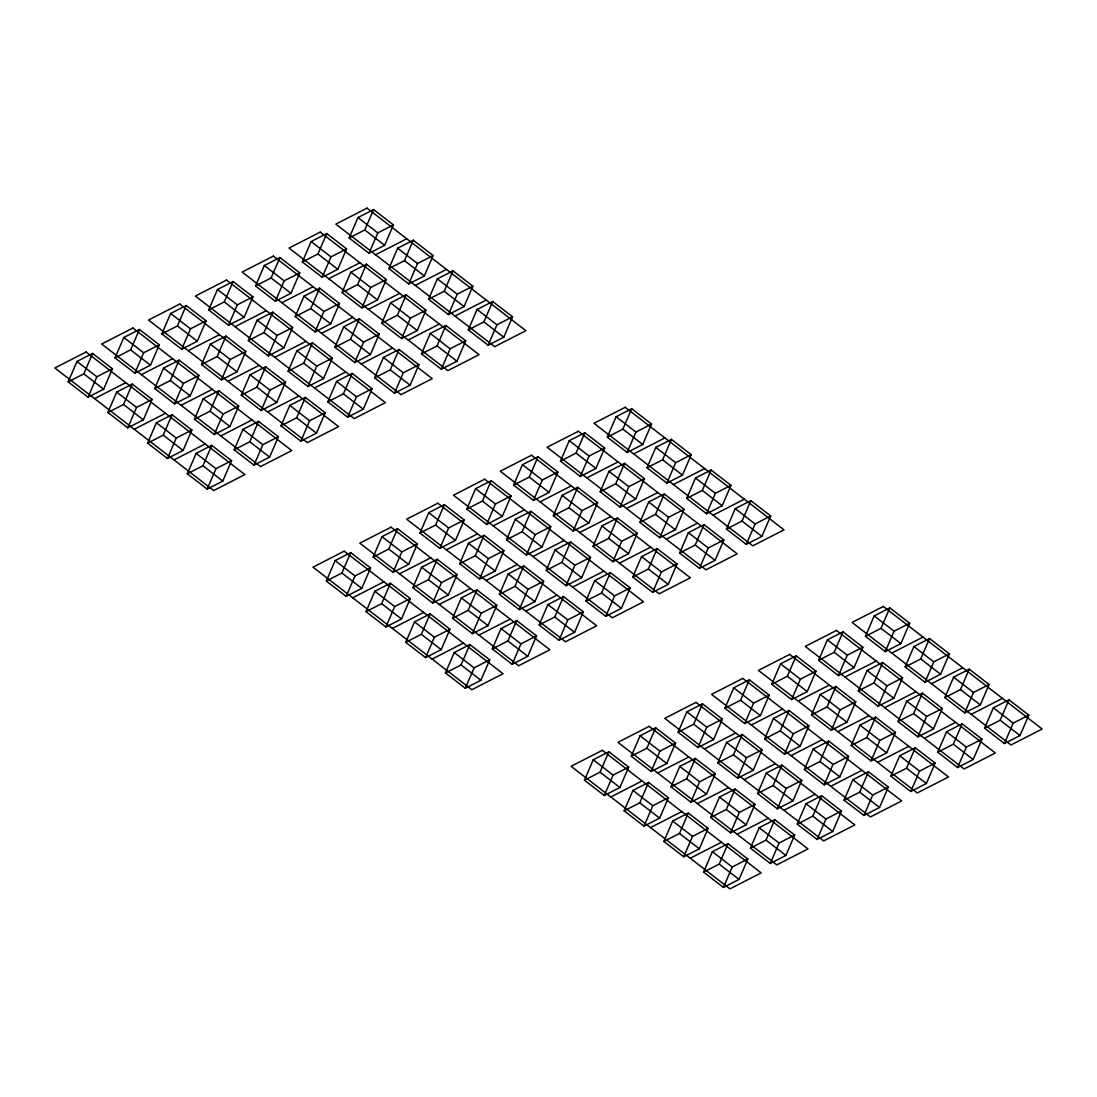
<?xml version="1.0" encoding="UTF-8"?>
<svg xmlns="http://www.w3.org/2000/svg" width="1097" height="1097" viewBox="0 0 1097 1097"><rect width="100%" height="100%" fill="white"/><g stroke="black" fill="none" stroke-linecap="round" stroke-linejoin="round"><path stroke-width="1.5" d="M68.192 381.866L76.982 361.448L92.587 353.453L112.443 368.784L103.653 389.188L88.048 397.183L68.192 381.866L83.797 373.871L92.587 353.453M88.048 397.183L96.838 376.778L112.443 368.784M115.02 357.883L123.81 337.478L139.415 329.484L159.271 344.801L150.481 365.205L134.876 373.199L115.02 357.883L130.625 349.888L139.415 329.484M107.904 412.499L116.693 392.095L132.298 384.101L152.154 399.418L143.364 419.836L127.759 427.83L107.904 412.499L123.508 404.505L132.298 384.101M134.876 373.199L143.666 352.795L159.271 344.801M161.849 333.899L170.638 313.495L186.243 305.501L206.099 320.818L197.309 341.236L181.704 349.216L161.849 333.899L177.453 325.905L186.243 305.501M127.759 427.83L136.549 407.412L152.154 399.418M154.732 388.516L163.522 368.112L179.126 360.118L198.982 375.435L190.192 395.852L174.588 403.847L154.732 388.516L170.337 380.536L179.126 360.118M181.704 349.216L190.494 328.812L206.099 320.818M147.615 443.147L156.405 422.729L172.01 414.735L191.865 430.065L183.076 450.469L167.471 458.464L147.615 443.147L163.22 435.152L172.01 414.735M208.677 309.916L217.467 289.512L233.071 281.518L252.927 296.834L244.137 317.252L228.533 325.247L208.677 309.916L224.282 301.936L233.071 281.518M174.588 403.847L183.377 383.429L198.982 375.435M201.56 364.547L210.35 344.129L225.955 336.135L245.81 351.465L237.021 371.869L221.416 379.864L201.56 364.547L217.165 356.552L225.955 336.135M167.471 458.464L176.26 438.046L191.865 430.065M228.533 325.247L237.322 304.829L252.927 296.834M194.443 419.164L203.233 398.746L218.838 390.765L238.693 406.082L229.904 426.486L214.299 434.481L194.443 419.164L210.048 411.169L218.838 390.765M255.505 285.947L264.295 265.529L279.913 257.534L299.769 272.851L290.966 293.269L275.361 301.264L255.505 285.947L271.11 277.952L279.913 257.534M221.416 379.864L230.205 359.446L245.81 351.465M187.326 473.781L196.116 453.376L211.721 445.382L231.577 460.699L222.787 481.103L207.182 489.097L187.326 473.781L202.931 465.786L211.721 445.382M248.388 340.564L257.178 320.146L272.783 312.165L292.638 327.482L283.849 347.886L268.244 355.881L248.388 340.564L263.993 332.569L272.783 312.165M214.299 434.481L223.089 414.076L238.693 406.082M275.361 301.264L284.15 280.846L299.769 272.851M241.271 395.181L250.061 374.776L265.666 366.782L285.522 382.099L276.732 402.503L261.127 410.497L241.271 395.181L256.876 387.186L265.666 366.782M302.333 261.964L311.123 241.546L326.741 233.551L346.597 248.882L337.807 269.286L322.189 277.28L302.333 261.964L317.952 253.969L326.741 233.551M207.182 489.097L215.972 468.693L231.577 460.699M268.244 355.881L277.034 335.476L292.638 327.482M234.155 449.797L242.944 429.393L258.549 421.399L278.405 436.716L269.615 457.134L254.01 465.128L234.155 449.797L249.759 441.803L258.549 421.399M295.216 316.58L304.006 296.176L319.625 288.182L339.48 303.499L330.691 323.903L315.072 331.897L295.216 316.58L310.835 308.586L319.625 288.182M261.127 410.497L269.917 390.093L285.522 382.099M322.189 277.28L330.979 256.876L346.597 248.882M288.1 371.197L296.889 350.793L312.494 342.799L332.35 358.116L323.56 378.534L307.955 386.528L288.1 371.197L303.704 363.203L312.494 342.799M349.161 237.98L357.951 217.576L373.57 209.582L393.425 224.899L384.636 245.303L369.017 253.297L349.161 237.98L364.78 229.986L373.57 209.582M254.01 465.128L262.8 444.71L278.405 436.716M315.072 331.897L323.862 311.493L339.48 303.499M280.983 425.828L289.773 405.41L305.377 397.416L325.233 412.733L316.443 433.15L300.839 441.145L280.983 425.828L296.588 417.834L305.377 397.416M342.045 292.597L350.834 272.193L366.453 264.199L386.309 279.516L377.519 299.934L361.9 307.928L342.045 292.597L357.663 284.603L366.453 264.199M307.955 386.528L316.745 366.11L332.35 358.116M369.017 253.297L377.807 232.893L393.425 224.899M334.928 347.228L343.718 326.81L359.336 318.816L379.192 334.132L370.402 354.55L354.784 362.545L334.928 347.228L350.546 339.234L359.336 318.816M300.839 441.145L309.628 420.727L325.233 412.733M361.9 307.928L370.69 287.51L386.309 279.516M327.811 401.845L336.601 381.427L352.219 373.433L372.075 388.763L363.272 409.167L347.667 417.162L327.811 401.845L343.416 393.85L352.219 373.433M388.873 268.628L397.663 248.21L413.281 240.216L433.137 255.532L424.347 275.95L408.728 283.945L388.873 268.628L404.491 260.633L413.281 240.216M354.784 362.545L363.573 342.127L379.192 334.132M381.756 323.245L390.546 302.827L406.164 294.832L426.02 310.163L417.23 330.567L401.612 338.562L381.756 323.245L397.375 315.25L406.164 294.832M347.667 417.162L356.456 396.757L372.075 388.763M408.728 283.945L417.518 263.527L433.137 255.532M374.639 377.862L383.429 357.457L399.047 349.463L418.903 364.78L410.113 385.184L394.495 393.179L374.639 377.862L390.258 369.867L399.047 349.463M401.612 338.562L410.401 318.157L426.02 310.163M428.584 299.262L437.374 278.857L452.992 270.863L472.848 286.18L464.058 306.584L448.44 314.578L428.584 299.262L444.203 291.267L452.992 270.863M394.495 393.179L403.285 372.774L418.903 364.78M421.467 353.878L430.257 333.474L445.876 325.48L465.731 340.797L456.942 361.215L441.323 369.195L421.467 353.878L437.086 345.884L445.876 325.48M326.316 581.026L335.106 560.608L350.711 552.614L370.567 567.944L361.777 588.349L346.172 596.343L326.316 581.026L341.921 573.032L350.711 552.614M448.44 314.578L457.23 294.174L472.848 286.18M441.323 369.195L450.113 348.791L465.731 340.797M346.172 596.343L354.962 575.939L370.567 567.944M468.296 329.895L477.085 309.491L492.704 301.497L512.56 316.814L503.77 337.232L488.151 345.226L468.296 329.895L483.914 321.915L492.704 301.497M373.145 557.043L381.934 536.639L397.539 528.644L417.395 543.961L408.605 564.365L393 572.36L373.145 557.043L388.749 549.048L397.539 528.644M366.028 611.66L374.817 591.256L390.422 583.261L410.278 598.578L401.488 618.996L385.883 626.977L366.028 611.66L381.633 603.665L390.422 583.261M488.151 345.226L496.941 324.808L512.56 316.814M393 572.36L401.79 551.956L417.395 543.961M419.973 533.06L428.762 512.656L444.381 504.661L464.237 519.978L455.447 540.382L439.828 548.377L419.973 533.06L435.578 525.065L444.381 504.661M385.883 626.977L394.673 606.572L410.278 598.578M412.856 587.677L421.646 567.272L437.25 559.278L457.106 574.595L448.316 595.013L432.712 603.007L412.856 587.677L428.461 579.696L437.25 559.278M439.828 548.377L448.618 527.972L464.237 519.978M405.739 642.307L414.529 621.889L430.134 613.895L449.989 629.225L441.2 649.63L425.595 657.624L405.739 642.307L421.344 634.313L430.134 613.895M466.801 509.077L475.591 488.672L491.209 480.678L511.065 495.995L502.275 516.413L486.657 524.407L466.801 509.077L482.419 501.082L491.209 480.678M432.712 603.007L441.501 582.589L457.106 574.595M459.684 563.707L468.474 543.289L484.092 535.295L503.948 550.612L495.158 571.03L479.54 579.024L459.684 563.707L475.303 555.713L484.092 535.295M425.595 657.624L434.385 637.206L449.989 629.225M486.657 524.407L495.446 503.989L511.065 495.995M452.567 618.324L461.357 597.906L476.962 589.912L496.831 605.242L488.028 625.647L472.423 633.641L452.567 618.324L468.172 610.33L476.962 589.912M513.629 485.107L522.419 464.689L538.037 456.695L557.893 472.012L549.103 492.43L533.485 500.424L513.629 485.107L529.248 477.113L538.037 456.695M479.54 579.024L488.33 558.606L503.948 550.612M445.451 672.941L454.24 652.537L469.845 644.542L489.701 659.859L480.911 680.263L465.306 688.258L445.451 672.941L461.055 664.947L469.845 644.542M506.512 539.724L515.302 519.306L530.921 511.312L550.776 526.642L541.987 547.046L526.368 555.041L506.512 539.724L522.131 531.73L530.921 511.312M472.423 633.641L481.213 613.237L496.831 605.242M533.485 500.424L542.275 480.006L557.893 472.012M499.396 594.341L508.185 573.937L523.804 565.942L543.659 581.259L534.87 601.663L519.251 609.658L499.396 594.341L515.014 586.347L523.804 565.942M560.457 461.124L569.247 440.706L584.866 432.712L604.721 448.042L595.932 468.446L580.313 476.441L560.457 461.124L576.076 453.13L584.866 432.712M465.306 688.258L474.096 667.854L489.701 659.859M526.368 555.041L535.158 534.637L550.776 526.642M492.279 648.958L501.068 628.554L516.687 620.559L536.543 635.876L527.753 656.294L512.134 664.288L492.279 648.958L507.884 640.963L516.687 620.559M553.341 515.741L562.13 495.337L577.749 487.342L597.604 502.659L588.815 523.063L573.196 531.058L553.341 515.741L568.959 507.746L577.749 487.342M519.251 609.658L528.041 589.254L543.659 581.259M580.313 476.441L589.116 456.037L604.721 448.042M546.224 570.358L555.013 549.954L570.632 541.959L590.488 557.276L581.698 577.694L566.079 585.688L546.224 570.358L561.842 562.363L570.632 541.959M607.299 437.141L616.089 416.737L631.694 408.742L651.549 424.059L642.76 444.463L627.155 452.458L607.299 437.141L622.904 429.146L631.694 408.742M512.134 664.288L520.924 643.87L536.543 635.876M573.196 531.058L581.986 510.654L597.604 502.659M539.107 624.988L547.897 604.57L563.515 596.576L583.371 611.893L574.581 632.311L558.963 640.305L539.107 624.988L554.725 616.994L563.515 596.576M600.169 491.758L608.972 471.353L624.577 463.359L644.433 478.676L635.643 499.094L620.038 507.088L600.169 491.758L615.787 483.763L624.577 463.359M566.079 585.688L574.869 565.27L590.488 557.276M627.155 452.458L635.945 432.053L651.549 424.059M593.052 546.388L601.842 525.97L617.46 517.976L637.316 533.293L628.526 553.711L612.908 561.705L593.052 546.388L608.67 538.394L617.46 517.976M558.963 640.305L567.752 619.887L583.371 611.893M620.038 507.088L628.828 486.67L644.433 478.676M585.935 601.005L594.725 580.587L610.343 572.593L630.199 587.923L621.409 608.328L605.791 616.322L585.935 601.005L601.554 593.011L610.343 572.593M647.011 467.775L655.8 447.37L671.405 439.376L691.261 454.693L682.471 475.111L666.866 483.105L647.011 467.775L662.615 459.794L671.405 439.376M612.908 561.705L621.697 541.287L637.316 533.293M639.894 522.405L648.684 501.987L664.288 493.993L684.144 509.323L675.354 529.728L659.75 537.722L639.894 522.405L655.499 514.411L664.288 493.993M605.791 616.322L614.581 595.918L630.199 587.923M666.866 483.105L675.656 462.687L691.261 454.693M632.763 577.022L641.553 556.618L657.172 548.623L677.027 563.94L668.238 584.344L652.619 592.339L632.763 577.022L648.382 569.028L657.172 548.623M659.75 537.722L668.539 517.304L684.144 509.323M686.722 498.422L695.512 478.004L711.117 470.023L730.972 485.34L722.183 505.744L706.578 513.739L686.722 498.422L702.327 490.428L711.117 470.023M652.619 592.339L661.422 571.935L677.027 563.94M679.605 553.039L688.395 532.635L704 524.64L723.855 539.957L715.066 560.361L699.461 568.356L679.605 553.039L695.21 545.044L704 524.64M584.44 780.186L593.23 759.768L608.849 751.774L628.704 767.105L619.915 787.509L604.296 795.503L584.44 780.186L600.059 772.192L608.849 751.774M706.578 513.739L715.367 493.335L730.972 485.34M699.461 568.356L708.251 547.952L723.855 539.957M604.296 795.503L613.086 775.085L628.704 767.105M726.433 529.056L735.223 508.651L750.828 500.657L770.684 515.974L761.894 536.392L746.289 544.386L726.433 529.056L742.038 521.061L750.828 500.657M631.269 756.203L640.058 735.785L655.677 727.805L675.533 743.122L666.743 763.526L651.124 771.52L631.269 756.203L646.887 748.209L655.677 727.805M624.152 810.82L632.942 790.416L648.56 782.422L668.416 797.738L659.626 818.143L644.008 826.137L624.152 810.82L639.77 802.826L648.56 782.422M746.289 544.386L755.079 523.968L770.684 515.974M651.124 771.52L659.914 751.116L675.533 743.122M678.097 732.22L686.887 711.816L702.505 703.821L722.361 719.138L713.571 739.543L697.953 747.537L678.097 732.22L693.715 724.226L702.505 703.821M644.008 826.137L652.797 805.733L668.416 797.738M670.98 786.837L679.77 766.433L695.388 758.438L715.244 773.755L706.454 794.173L690.836 802.168L670.98 786.837L686.599 778.843L695.388 758.438M697.953 747.537L706.742 727.133L722.361 719.138M663.863 841.468L672.653 821.05L688.272 813.055L708.127 828.372L699.338 848.79L683.719 856.784L663.863 841.468L679.482 833.473L688.272 813.055M724.925 708.237L733.728 687.833L749.333 679.838L769.189 695.155L760.399 715.573L744.781 723.567L724.925 708.237L740.544 700.243L749.333 679.838M690.836 802.168L699.625 781.75L715.244 773.755M717.808 762.868L726.598 742.45L742.216 734.455L762.072 749.772L753.282 770.19L737.664 778.184L717.808 762.868L733.427 754.873L742.216 734.455M683.719 856.784L692.509 836.367L708.127 828.372M744.781 723.567L753.584 703.15L769.189 695.155M710.691 817.484L719.481 797.066L735.1 789.072L754.955 804.403L746.166 824.807L730.547 832.801L710.691 817.484L726.31 809.49L735.1 789.072M771.767 684.267L780.557 663.85L796.161 655.855L816.017 671.172L807.227 691.59L791.623 699.584L771.767 684.267L787.372 676.273L796.161 655.855M737.664 778.184L746.454 757.766L762.072 749.772M703.575 872.101L712.364 851.697L727.983 843.703L747.839 859.02L739.049 879.424L723.43 887.418L703.575 872.101L719.193 864.107L727.983 843.703M764.65 738.884L773.44 718.466L789.045 710.472L808.9 725.803L800.111 746.207L784.506 754.201L764.65 738.884L780.255 730.89L789.045 710.472M730.547 832.801L739.337 812.397L754.955 804.403M791.623 699.584L800.412 679.166L816.017 671.172M757.52 793.501L766.309 773.097L781.928 765.103L801.784 780.42L792.994 800.824L777.375 808.818L757.52 793.501L773.138 785.507L781.928 765.103M818.595 660.284L827.385 639.866L842.99 631.872L862.845 647.203L854.056 667.607L838.451 675.601L818.595 660.284L834.2 652.29L842.99 631.872M723.43 887.418L732.22 867.014L747.839 859.02M784.506 754.201L793.296 733.797L808.9 725.803M750.403 848.118L759.193 827.714L774.811 819.72L794.667 835.036L785.877 855.454L770.259 863.449L750.403 848.118L766.021 840.124L774.811 819.72M811.478 714.901L820.268 694.497L835.873 686.503L855.729 701.819L846.939 722.224L831.334 730.218L811.478 714.901L827.083 706.907L835.873 686.503M777.375 808.818L786.165 788.414L801.784 780.42M838.451 675.601L847.241 655.197L862.845 647.203M804.362 769.518L813.151 749.114L828.756 741.119L848.612 756.436L839.822 776.854L824.217 784.835L804.362 769.518L819.966 761.524L828.756 741.119M865.423 636.301L874.213 615.897L889.818 607.903L909.674 623.219L900.884 643.624L885.279 651.618L865.423 636.301L881.028 628.307L889.818 607.903M770.259 863.449L779.048 843.031L794.667 835.036M831.334 730.218L840.124 709.814L855.729 701.819M797.231 824.149L806.034 803.731L821.639 795.736L841.495 811.053L832.705 831.471L817.087 839.466L797.231 824.149L812.85 816.154L821.639 795.736M858.307 690.918L867.096 670.514L882.701 662.519L902.557 677.836L893.767 698.254L878.162 706.235L858.307 690.918L873.911 682.924L882.701 662.519M824.217 784.835L833.007 764.431L848.612 756.436M885.279 651.618L894.069 631.214L909.674 623.219M851.19 745.535L859.979 725.131L875.584 717.136L895.44 732.453L886.65 752.871L871.045 760.865L851.19 745.535L866.795 737.554L875.584 717.136M817.087 839.466L825.89 819.048L841.495 811.053M878.162 706.235L886.952 685.831L902.557 677.836M844.073 800.166L852.863 779.748L868.467 771.753L888.323 787.084L879.533 807.488L863.929 815.482L844.073 800.166L859.678 792.171L868.467 771.753M905.135 666.935L913.924 646.531L929.529 638.536L949.385 653.853L940.595 674.271L924.99 682.265L905.135 666.935L920.74 658.954L929.529 638.536M871.045 760.865L879.835 740.448L895.44 732.453M898.018 721.565L906.808 701.148L922.412 693.153L942.268 708.484L933.478 728.888L917.874 736.882L898.018 721.565L913.623 713.571L922.412 693.153M863.929 815.482L872.718 795.064L888.323 787.084M924.99 682.265L933.78 661.848L949.385 653.853M890.901 776.182L899.691 755.764L915.296 747.784L935.151 763.101L926.362 783.505L910.757 791.499L890.901 776.182L906.506 768.188L915.296 747.784M917.874 736.882L926.663 716.464L942.268 708.484M944.846 697.582L953.636 677.164L969.241 669.17L989.096 684.501L980.307 704.905L964.702 712.899L944.846 697.582L960.451 689.588L969.241 669.17M910.757 791.499L919.547 771.095L935.151 763.101M937.729 752.199L946.519 731.795L962.124 723.801L981.98 739.117L973.19 759.522L957.585 767.516L937.729 752.199L953.334 744.205L962.124 723.801M964.702 712.899L973.492 692.495L989.096 684.501M957.585 767.516L966.375 747.112L981.98 739.117M984.558 728.216L993.347 707.812L1008.952 699.817L1028.808 715.134L1020.018 735.552L1004.413 743.547L984.558 728.216L1000.162 720.222L1008.952 699.817M1004.413 743.547L1013.203 723.129L1028.808 715.134M94.561 398.636L125.785 382.647M141.39 374.653L172.613 358.664M188.218 350.67L219.441 334.681M235.046 326.7L266.269 310.712M281.874 302.717L313.098 286.728M328.716 278.734L359.926 262.745M375.544 254.751L406.754 238.762M134.273 429.27L165.496 413.281M181.101 405.3L212.324 389.312M227.929 381.317L259.153 365.328M274.757 357.334L305.981 341.345M321.599 333.351L352.809 317.362M368.427 309.368L399.637 293.393M415.256 285.398L446.465 269.409M173.984 459.917L205.208 443.928M220.812 435.934L252.036 419.945M267.641 411.951L298.864 395.962M314.469 387.968L345.692 371.993M361.311 363.998L392.52 348.01M408.139 340.015L439.349 324.026M454.967 316.032L486.177 300.043M352.685 597.796L383.909 581.808M399.514 573.813L430.737 557.825M446.342 549.83L477.565 533.841M493.184 525.847L524.393 509.872M540.012 501.878L571.222 485.889M586.84 477.894L618.064 461.906M633.668 453.911L664.892 437.922M392.397 628.43L423.62 612.441M439.225 604.461L470.448 588.472M486.067 580.478L517.277 564.489M532.895 556.494L564.105 540.506M579.723 532.511L610.933 516.522M626.552 508.528L657.775 492.539M673.38 484.559L704.603 468.57M432.108 659.078L463.332 643.089M478.936 635.094L510.16 619.106M525.778 611.111L556.988 595.123M572.607 587.128L603.816 571.153M619.435 563.159L650.658 547.17M666.263 539.176L697.486 523.187M713.091 515.192L744.314 499.204M610.823 796.957L642.033 780.968M657.652 772.974L688.861 756.985M704.48 748.99L735.689 733.002M751.308 725.007L782.531 709.032M798.136 701.038L829.359 685.049M844.964 677.055L876.188 661.066M891.792 653.072L923.016 637.083M650.535 827.591L681.744 811.602M697.363 803.607L728.573 787.632M744.191 779.638L775.401 763.649M791.019 755.655L822.243 739.666M837.847 731.672L869.071 715.683M884.676 707.688L915.899 691.7M931.504 683.719L962.727 667.73M690.246 858.238L721.456 842.249M737.074 834.255L768.284 818.266M783.902 810.272L815.126 794.283M830.731 786.288L861.954 770.3M877.559 762.319L908.782 746.33M924.387 738.336L955.61 722.347M971.215 714.353L1002.439 698.364M357.951 217.576L377.807 232.893M397.663 248.21L417.518 263.527M437.374 278.857L457.23 294.174M477.085 309.491L496.941 324.808M616.089 416.737L635.945 432.053M655.8 447.37L675.656 462.687M695.512 478.004L715.367 493.335M735.223 508.651L755.079 523.968M874.213 615.897L894.069 631.214M913.924 646.531L933.78 661.848M953.636 677.164L973.492 692.495M993.347 707.812L1013.203 723.129M364.78 229.986L384.636 245.303M404.491 260.633L424.347 275.95M444.203 291.267L464.058 306.584M483.914 321.915L503.77 337.232M622.904 429.146L642.76 444.463M662.615 459.794L682.471 475.111M702.327 490.428L722.183 505.744M742.038 521.061L761.894 536.392M881.028 628.307L900.884 643.624M920.74 658.954L940.595 674.271M960.451 689.588L980.307 704.905M1000.162 720.222L1020.018 735.552M311.123 241.546L330.979 256.876M350.834 272.193L370.69 287.51M390.546 302.827L410.401 318.157M430.257 333.474L450.113 348.791M569.247 440.706L589.116 456.037M608.972 471.353L628.828 486.67M648.684 501.987L668.539 517.304M688.395 532.635L708.251 547.952M827.385 639.866L847.241 655.197M867.096 670.514L886.952 685.831M906.808 701.148L926.663 716.464M946.519 731.795L966.375 747.112M317.952 253.969L337.807 269.286M357.663 284.603L377.519 299.934M397.375 315.25L417.23 330.567M437.086 345.884L456.942 361.215M576.076 453.13L595.932 468.446M615.787 483.763L635.643 499.094M655.499 514.411L675.354 529.728M695.21 545.044L715.066 560.361M834.2 652.29L854.056 667.607M873.911 682.924L893.767 698.254M913.623 713.571L933.478 728.888M953.334 744.205L973.19 759.522M264.295 265.529L284.15 280.846M304.006 296.176L323.862 311.493M343.718 326.81L363.573 342.127M383.429 357.457L403.285 372.774M522.419 464.689L542.275 480.006M562.13 495.337L581.986 510.654M601.842 525.97L621.697 541.287M641.553 556.618L661.422 571.935M780.557 663.85L800.412 679.166M820.268 694.497L840.124 709.814M859.979 725.131L879.835 740.448M899.691 755.764L919.547 771.095M271.11 277.952L290.966 293.269M310.835 308.586L330.691 323.903M350.546 339.234L370.402 354.55M390.258 369.867L410.113 385.184M529.248 477.113L549.103 492.43M568.959 507.746L588.815 523.063M608.67 538.394L628.526 553.711M648.382 569.028L668.238 584.344M787.372 676.273L807.227 691.59M827.083 706.907L846.939 722.224M866.795 737.554L886.65 752.871M906.506 768.188L926.362 783.505M217.467 289.512L237.322 304.829M257.178 320.146L277.034 335.476M296.889 350.793L316.745 366.11M336.601 381.427L356.456 396.757M475.591 488.672L495.446 503.989M515.302 519.306L535.158 534.637M555.013 549.954L574.869 565.27M594.725 580.587L614.581 595.918M733.728 687.833L753.584 703.15M773.44 718.466L793.296 733.797M813.151 749.114L833.007 764.431M852.863 779.748L872.718 795.064M224.282 301.936L244.137 317.252M263.993 332.569L283.849 347.886M303.704 363.203L323.56 378.534M343.416 393.85L363.272 409.167M482.419 501.082L502.275 516.413M522.131 531.73L541.987 547.046M561.842 562.363L581.698 577.694M601.554 593.011L621.409 608.328M740.544 700.243L760.399 715.573M780.255 730.89L800.111 746.207M819.966 761.524L839.822 776.854M859.678 792.171L879.533 807.488M170.638 313.495L190.494 328.812M210.35 344.129L230.205 359.446M250.061 374.776L269.917 390.093M289.773 405.41L309.628 420.727M428.762 512.656L448.618 527.972M468.474 543.289L488.33 558.606M508.185 573.937L528.041 589.254M547.897 604.57L567.752 619.887M686.887 711.816L706.742 727.133M726.598 742.45L746.454 757.766M766.309 773.097L786.165 788.414M806.034 803.731L825.89 819.048M177.453 325.905L197.309 341.236M217.165 356.552L237.021 371.869M256.876 387.186L276.732 402.503M296.588 417.834L316.443 433.15M435.578 525.065L455.447 540.382M475.303 555.713L495.158 571.03M515.014 586.347L534.87 601.663M554.725 616.994L574.581 632.311M693.715 724.226L713.571 739.543M733.427 754.873L753.282 770.19M773.138 785.507L792.994 800.824M812.85 816.154L832.705 831.471M123.81 337.478L143.666 352.795M163.522 368.112L183.377 383.429M203.233 398.746L223.089 414.076M242.944 429.393L262.8 444.71M381.934 536.639L401.79 551.956M421.646 567.272L441.501 582.589M461.357 597.906L481.213 613.237M501.068 628.554L520.924 643.87M640.058 735.785L659.914 751.116M679.77 766.433L699.625 781.75M719.481 797.066L739.337 812.397M759.193 827.714L779.048 843.031M130.625 349.888L150.481 365.205M170.337 380.536L190.192 395.852M210.048 411.169L229.904 426.486M249.759 441.803L269.615 457.134M388.749 549.048L408.605 564.365M428.461 579.696L448.316 595.013M468.172 610.33L488.028 625.647M507.884 640.963L527.753 656.294M646.887 748.209L666.743 763.526M686.599 778.843L706.454 794.173M726.31 809.49L746.166 824.807M766.021 840.124L785.877 855.454M76.982 361.448L96.838 376.778M116.693 392.095L136.549 407.412M156.405 422.729L176.26 438.046M196.116 453.376L215.972 468.693M335.106 560.608L354.962 575.939M374.817 591.256L394.673 606.572M414.529 621.889L434.385 637.206M454.24 652.537L474.096 667.854M593.23 759.768L613.086 775.085M632.942 790.416L652.797 805.733M672.653 821.05L692.509 836.367M712.364 851.697L732.22 867.014M83.797 373.871L103.653 389.188M123.508 404.505L143.364 419.836M163.22 435.152L183.076 450.469M202.931 465.786L222.787 481.103M341.921 573.032L361.777 588.349M381.633 603.665L401.488 618.996M421.344 634.313L441.2 649.63M461.055 664.947L480.911 680.263M600.059 772.192L619.915 787.509M639.77 802.826L659.626 818.143M679.482 833.473L699.338 848.79M719.193 864.107L739.049 879.424M86.073 352.014L54.85 367.989L213.696 490.551L244.919 474.562L86.073 352.014M132.902 328.03L101.678 344.019L260.524 466.568L291.747 450.593L132.902 328.03M179.73 304.047L148.506 320.036L307.352 442.598L338.575 426.61L179.73 304.047M226.558 280.064L195.335 296.053L354.18 418.615L385.404 402.626L226.558 280.064M273.386 256.081L242.163 272.07L401.022 394.632L432.232 378.643L273.386 256.081M320.214 232.111L289.005 248.087L447.85 370.649L479.06 354.66L320.214 232.111M367.042 208.128L335.833 224.117L494.678 346.679L525.902 330.691L367.042 208.128M344.197 551.174L312.974 567.149L471.82 689.711L503.043 673.723L344.197 551.174M391.026 527.191L359.802 543.18L518.648 665.728L549.871 649.753L391.026 527.191M437.854 503.208L406.63 519.196L565.49 641.759L596.699 625.77L437.854 503.208M484.682 479.224L453.472 495.213L612.318 617.776L643.528 601.787L484.682 479.224M531.51 455.241L500.301 471.23L659.146 593.792L690.37 577.804L531.51 455.241M578.352 431.272L547.129 447.247L705.974 569.809L737.198 553.82L578.352 431.272M625.18 407.289L593.957 423.277L752.803 545.826L784.026 529.851L625.18 407.289M602.322 750.321L571.098 766.309L729.958 888.872L761.167 872.883L602.322 750.321M649.15 726.351L617.94 742.34L776.786 864.889L807.995 848.913L649.15 726.351M695.978 702.368L664.768 718.357L823.614 840.919L854.837 824.93L695.978 702.368M742.82 678.385L711.596 694.374L870.442 816.936L901.665 800.947L742.82 678.385M789.648 654.402L758.425 670.39L917.27 792.953L948.494 776.964L789.648 654.402M836.476 630.432L805.253 646.407L964.098 768.97L995.322 752.981L836.476 630.432M883.304 606.449L852.081 622.438L1010.927 744.986L1042.15 729.011L883.304 606.449"/></g></svg>
